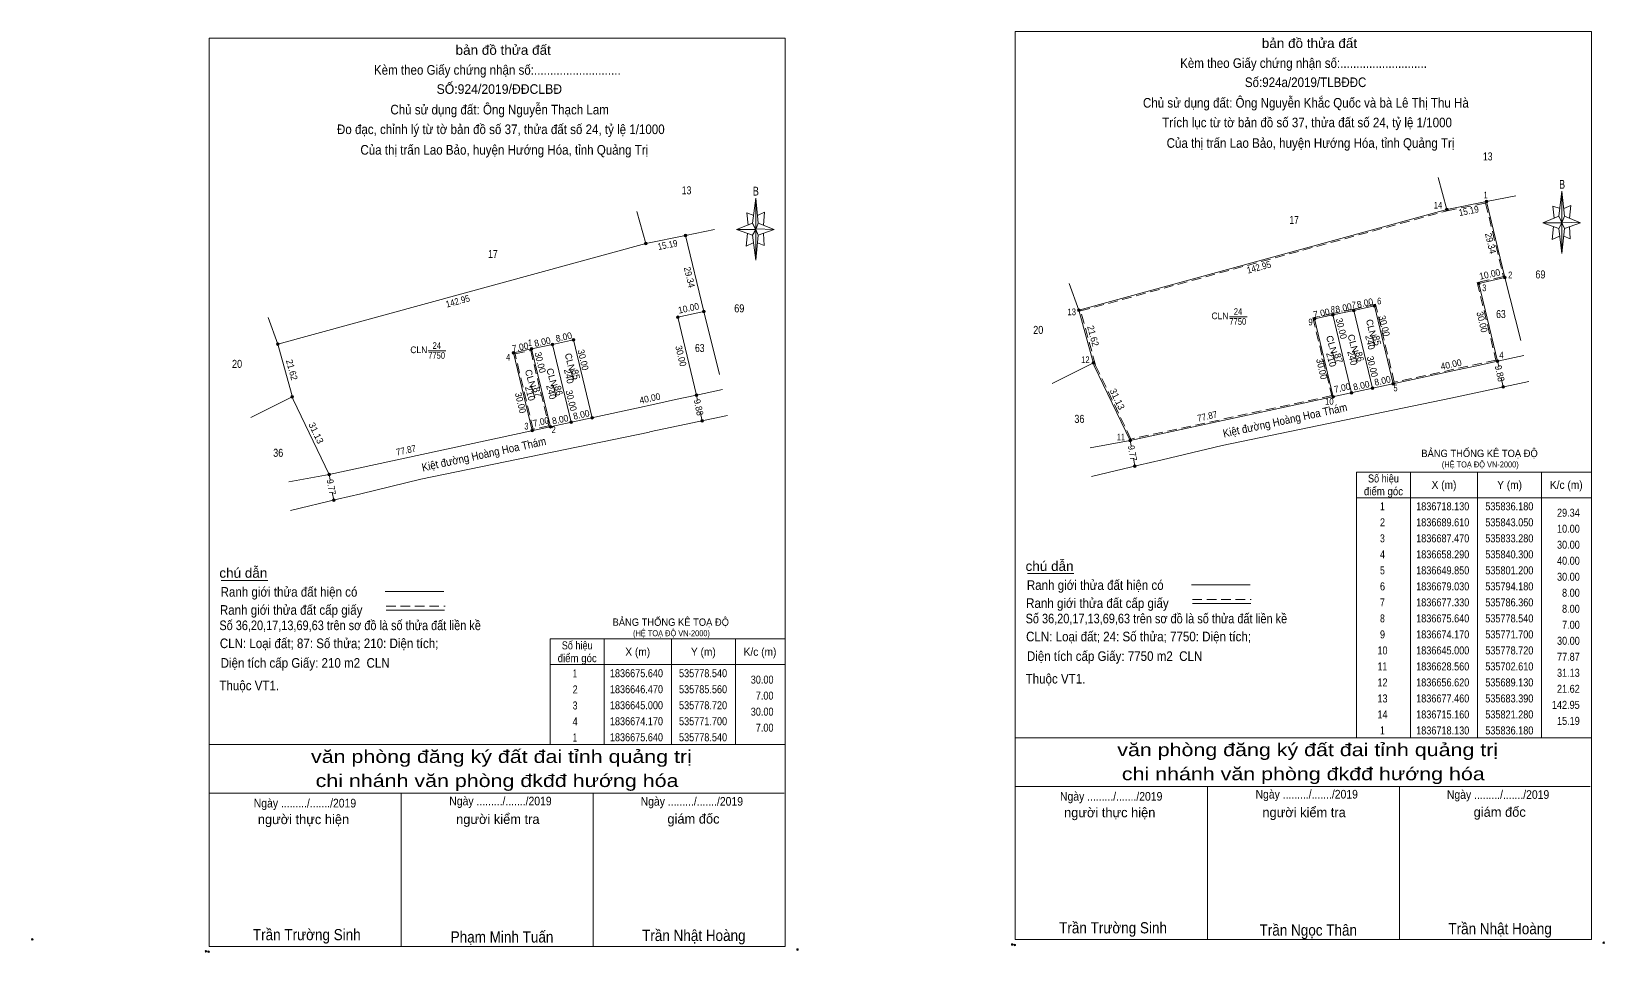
# Model space of a CAD drawing. Header units: metres. Extents: x 535253 to 536510, y 1836459 to 1837303.
# Drawn here: x 535920 to 536510, y 1836957 to 1837302 of the extents above; entities that cross this region are included whole.
import ezdxf
from ezdxf.enums import TextEntityAlignment as Align

# ---------------------------------------------------------------- set-up
doc = ezdxf.new("R2010")
doc.units = ezdxf.units.M
doc.header["$LTSCALE"] = 1.2
doc.header["$PDMODE"] = 32
doc.header["$PDSIZE"] = 0.6
doc.linetypes.add('MEDIUM_DASHED', pattern=[4.5, 3, -1.5])
for name, color, linetype, lineweight in [('1', 7, 'Continuous', 13), ('10', 7, 'Continuous', 13), ('12', 7, 'Continuous', 13), ('17', 7, 'Continuous', 13), ('2', 7, 'Continuous', 13), ('23', 7, 'Continuous', 13), ('5', 7, 'Continuous', 13), ('6', 7, 'Continuous', 13), ('63', 7, 'Continuous', 13)]:
    doc.layers.add(name, color=color, linetype=linetype, lineweight=lineweight)

msp = doc.modelspace()

# ---------------------------------------------------------------- hatches: boundary and pattern name
at = {"layer": '12'}
for points in [[(536451.42, 1837235.39, 1), (536450.42, 1837235.39, 1)], [(536466.32, 1837238.36, 1), (536465.32, 1837238.36, 1)], [(536166.05, 1837225.64, 1), (536165.05, 1837225.64, 1)], [(536151.15, 1837222.67, 1), (536150.15, 1837222.67, 1)], [(536463.42, 1837207.7, 1), (536462.42, 1837207.7, 1)], [(536473.19, 1837209.84, 1), (536472.19, 1837209.84, 1)], [(536163.15, 1837194.98, 1), (536162.15, 1837194.98, 1)], [(536172.92, 1837197.12, 1), (536171.92, 1837197.12, 1)], [(536313.53, 1837197.69, 1), (536312.53, 1837197.69, 1)], [(536424.32, 1837199.261, 1), (536423.32, 1837199.261, 1)], [(536013.26, 1837184.97, 1), (536012.26, 1837184.97, 1)], [(536124.05, 1837186.541, 1), (536123.05, 1837186.541, 1)], [(536318.97, 1837177.94, 1), (536317.97, 1837177.94, 1)], [(536470.44, 1837178.52, 1), (536469.44, 1837178.52, 1)], [(536018.7, 1837165.22, 1), (536017.7, 1837165.22, 1)], [(536170.17, 1837165.8, 1), (536169.17, 1837165.8, 1)], [(536431.34, 1837170.081, 1), (536430.34, 1837170.081, 1)], [(536472.52, 1837168.86, 1), (536471.52, 1837168.86, 1)], [(536131.07, 1837157.361, 1), (536130.07, 1837157.361, 1)], [(536172.25, 1837156.14, 1), (536171.25, 1837156.14, 1)], [(536332.75, 1837148.79, 1), (536331.75, 1837148.79, 1)], [(536032.48, 1837136.07, 1), (536031.48, 1837136.07, 1)], [(536334.52, 1837139.18, 1), (536333.52, 1837139.18, 1)], [(536034.25, 1837126.46, 1), (536033.25, 1837126.46, 1)]]:
    msp.add_hatch(color=256, dxfattribs=at).paths.add_polyline_path(points)
at = {"layer": '2'}
for points in [[(536401.84, 1837194.401, 1), (536400.84, 1837194.401, 1)], [(536408.68, 1837195.871, 1), (536407.68, 1837195.871, 1)], [(536416.5, 1837197.561, 1), (536415.5, 1837197.561, 1)], [(536108.41, 1837183.151, 1), (536107.41, 1837183.151, 1)], [(536116.23, 1837184.841, 1), (536115.23, 1837184.841, 1)], [(536101.57, 1837181.681, 1), (536100.57, 1837181.681, 1)], [(536408.86, 1837165.231, 1), (536407.86, 1837165.231, 1)], [(536415.7, 1837166.701, 1), (536414.7, 1837166.701, 1)], [(536423.52, 1837168.391, 1), (536422.52, 1837168.391, 1)], [(536115.43, 1837153.981, 1), (536114.43, 1837153.981, 1)], [(536123.25, 1837155.671, 1), (536122.25, 1837155.671, 1)], [(536108.59, 1837152.511, 1), (536107.59, 1837152.511, 1)]]:
    msp.add_hatch(color=256, dxfattribs=at).paths.add_polyline_path(points)

# ---------------------------------------------------------------- linework, layer by layer
at = {"layer": '1', "linetype": 'MEDIUM_DASHED'}
for points in [[(536465.45, 1837237.78), (536472.08, 1837210.22), (536462.31, 1837208.08), (536469.33, 1837178.9), (536431.21, 1837170.67), (536424.19, 1837199.85), (536415.89, 1837198.05), (536408.07, 1837196.36), (536400.73, 1837194.78), (536407.75, 1837165.61), (536332.53, 1837149.36), (536319.24, 1837177.03), (536313.65, 1837197.34), (536451.03, 1837234.9)], [(536107.54, 1837182.56), (536114.32, 1837154.36), (536108.46, 1837153.1), (536101.68, 1837181.3)]]:
    msp.add_lwpolyline(points, close=True, dxfattribs=at)
at = {"layer": '10'}
for p, q in [((536472.69, 1837209.84), (536478.64, 1837186.23)), ((536172.42, 1837197.12), (536178.37, 1837173.51)), ((536423.82, 1837199.26), (536430.84, 1837170.08)), ((536123.55, 1837186.54), (536130.57, 1837157.36))]:
    msp.add_line(p, q, dxfattribs=at)
for points in [[(536332.25, 1837148.79), (536318.77, 1837176.85), (536313.03, 1837197.69), (536450.92, 1837235.39), (536465.82, 1837238.36)], [(536465.82, 1837238.36), (536472.69, 1837209.84), (536462.92, 1837207.7), (536469.94, 1837178.52)], [(536031.98, 1837136.07), (536018.5, 1837164.13), (536012.76, 1837184.97), (536150.65, 1837222.67), (536165.55, 1837225.64)], [(536165.55, 1837225.64), (536172.42, 1837197.12), (536162.65, 1837194.98), (536169.67, 1837165.8)], [(536469.94, 1837178.52), (536462.12, 1837176.83), (536454.3, 1837175.14)], [(536454.3, 1837175.15), (536447.46, 1837173.67), (536332.25, 1837148.79)], [(536169.67, 1837165.8), (536161.85, 1837164.11), (536154.03, 1837162.42)], [(536154.03, 1837162.43), (536147.19, 1837160.95), (536031.98, 1837136.07)]]:
    msp.add_lwpolyline(points, dxfattribs=at)
at = {"layer": '12'}
for p, q in [((536408.18, 1837195.87), (536401.34, 1837194.4)), ((536408.18, 1837195.87), (536416, 1837197.56)), ((536416, 1837197.56), (536423.82, 1837199.26)), ((536107.91, 1837183.15), (536101.07, 1837181.68)), ((536107.91, 1837183.15), (536115.73, 1837184.84)), ((536115.73, 1837184.84), (536123.55, 1837186.54)), ((536332.62, 1837146.76), (536332.25, 1837148.79)), ((536334.02, 1837139.18), (536333.47, 1837142.17)), ((536032.35, 1837134.04), (536031.98, 1837136.07)), ((536033.75, 1837126.46), (536033.2, 1837129.45))]:
    msp.add_line(p, q, dxfattribs=at)
for centre in [(536450.92, 1837235.39), (536465.82, 1837238.36), (536165.55, 1837225.64), (536150.65, 1837222.67), (536462.92, 1837207.7), (536472.69, 1837209.84), (536162.65, 1837194.98), (536172.42, 1837197.12), (536313.03, 1837197.69), (536423.82, 1837199.261), (536012.76, 1837184.97), (536123.55, 1837186.541), (536318.47, 1837177.94), (536469.94, 1837178.52), (536018.2, 1837165.22), (536169.67, 1837165.8), (536430.84, 1837170.081), (536472.02, 1837168.86), (536130.57, 1837157.361), (536171.75, 1837156.14), (536332.25, 1837148.79), (536031.98, 1837136.07), (536334.02, 1837139.18), (536033.75, 1837126.46)]:
    msp.add_circle(centre, 0.5, dxfattribs=at)
at = {"layer": '17'}
for p, q in [((535991.59, 1837096.39), (536008.97, 1837096.39)), ((536293.76, 1837098.94), (536311.14, 1837098.94))]:
    msp.add_line(p, q, dxfattribs=at)
at = {"layer": '2'}
for p, q in [((536447.62, 1837247.33), (536450.92, 1837235.39)), ((536465.82, 1837238.36), (536476.74, 1837240.54)), ((536147.35, 1837234.61), (536150.65, 1837222.67)), ((536165.55, 1837225.64), (536176.47, 1837227.82)), ((536313.03, 1837197.69), (536309.42, 1837207.65)), ((536012.76, 1837184.97), (536009.15, 1837194.93)), ((536369.44, 1837195.18), (536376.06, 1837195.18)), ((536408.18, 1837195.87), (536415.2, 1837166.7)), ((536416, 1837197.56), (536423.02, 1837168.39)), ((536401.34, 1837194.4), (536408.36, 1837165.23)), ((536107.91, 1837183.15), (536114.93, 1837153.98)), ((536115.73, 1837184.84), (536122.75, 1837155.67)), ((536069.17, 1837182.46), (536075.79, 1837182.46)), ((536101.07, 1837181.68), (536108.09, 1837152.51)), ((536302.94, 1837170.13), (536318.47, 1837177.94)), ((536479.72, 1837180.63), (536469.94, 1837178.52)), ((536470.37, 1837176.51), (536469.94, 1837178.52)), ((536452.35, 1837164.72), (536481.6, 1837170.88)), ((536472.02, 1837168.86), (536471.29, 1837172.23)), ((536002.67, 1837157.41), (536018.2, 1837165.22)), ((536179.45, 1837167.91), (536169.67, 1837165.8)), ((536170.1, 1837163.79), (536169.67, 1837165.8)), ((536171.75, 1837156.14), (536171.02, 1837159.51)), ((536152.08, 1837152), (536181.33, 1837158.16)), ((536135.06, 1837074.43), (536135.06, 1837034.83)), ((536160.26, 1837074.43), (536160.26, 1837034.83)), ((536184.26, 1837074.43), (536184.26, 1837034.83)), ((536114.9, 1837064.83), (536202.98, 1837064.83))]:
    msp.add_line(p, q, dxfattribs=at)
for points in [[(536472.69, 1837209.84), (536462.92, 1837207.7), (536469.94, 1837178.52)], [(536172.42, 1837197.12), (536162.65, 1837194.98), (536169.67, 1837165.8)], [(536344.2, 1837141.59), (536366.65, 1837146.98), (536452.36, 1837164.69)], [(536043.93, 1837128.87), (536066.38, 1837134.26), (536152.09, 1837151.97)]]:
    msp.add_lwpolyline(points, dxfattribs=at)
msp.add_lwpolyline([(536114.9, 1837074.43), (536202.98, 1837074.43), (536202.98, 1837034.83), (536114.9, 1837034.83)], close=True, dxfattribs=at)
for centre in [(536401.34, 1837194.401), (536408.18, 1837195.871), (536416, 1837197.561), (536107.91, 1837183.151), (536115.73, 1837184.841), (536101.07, 1837181.681), (536408.36, 1837165.231), (536415.2, 1837166.701), (536423.02, 1837168.391), (536114.93, 1837153.981), (536122.75, 1837155.671), (536108.09, 1837152.511)]:
    msp.add_circle(centre, 0.5, dxfattribs=at)
at = {"layer": '23'}
for p, q in [((536332.25, 1837148.79), (536317.21, 1837146.01)), ((536344.2, 1837141.59), (536335.44, 1837139.52)), ((536031.98, 1837136.07), (536016.94, 1837133.29)), ((536335.44, 1837139.52), (536317.78, 1837135.35)), ((536035.17, 1837126.8), (536017.51, 1837122.63)), ((536043.93, 1837128.87), (536035.17, 1837126.8))]:
    msp.add_line(p, q, dxfattribs=at)
at = {"layer": '5'}
for p, q in [((536492.84, 1837232.83), (536494.04, 1837242.19)), ((536190.67, 1837230.28), (536191.87, 1837239.64)), ((536192.83, 1837230.28), (536198.83, 1837227.88)), ((536492.84, 1837228.27), (536486.84, 1837230.43)), ((536495, 1837232.83), (536501, 1837230.43)), ((536190.67, 1837225.72), (536184.67, 1837227.88)), ((536192.83, 1837225.72), (536191.87, 1837216.36)), ((536194.75, 1837226.44), (536194.99, 1837221.88)), ((536495, 1837228.27), (536494.04, 1837218.91)), ((536497.16, 1837224.43), (536494.76, 1837225.39)), ((536496.92, 1837228.99), (536497.16, 1837224.43)), ((536194.99, 1837221.88), (536192.59, 1837222.84)), ((536289.15, 1837037.38), (536505.15, 1837037.38)), ((535986.98, 1837034.83), (536202.98, 1837034.83)), ((536289.15, 1837019.14), (536504.67, 1837019.14)), ((536289.15, 1837019.14), (536504.67, 1837019.14)), ((536289.15, 1837019.14), (536504.67, 1837019.14)), ((536361.15, 1836961.78), (536361.15, 1837019.14)), ((536433.15, 1836961.78), (536433.15, 1837019.14)), ((535986.98, 1837016.59), (536202.5, 1837016.59)), ((535986.98, 1837016.59), (536202.5, 1837016.59)), ((535986.98, 1837016.59), (536202.5, 1837016.59)), ((536058.98, 1836959.23), (536058.98, 1837016.59)), ((536130.98, 1836959.23), (536130.98, 1837016.59))]:
    msp.add_line(p, q, dxfattribs=at)
for points in [[(536289.15, 1837302.1), (536505.15, 1837302.1), (536505.15, 1836961.78), (536289.15, 1836961.78)], [(535986.98, 1837299.55), (536202.98, 1837299.55), (536202.98, 1836959.23), (535986.98, 1836959.23)], [(536494.04, 1837242.19), (536495, 1837232.83), (536494.04, 1837230.43)], [(536191.87, 1837239.64), (536192.83, 1837230.28), (536191.87, 1837227.88)], [(536191.87, 1837227.88), (536184.67, 1837227.88), (536190.67, 1837230.28), (536192.83, 1837225.72), (536198.83, 1837227.88), (536191.87, 1837228.12)], [(536494.04, 1837230.43), (536486.84, 1837230.43), (536492.84, 1837232.83), (536495, 1837228.27), (536501, 1837230.43), (536494.04, 1837230.67)], [(536494.04, 1837230.43), (536494.04, 1837218.91), (536492.84, 1837228.27)], [(536191.87, 1837227.88), (536191.87, 1837216.36), (536190.67, 1837225.72)]]:
    msp.add_lwpolyline(points, close=True, dxfattribs=at)
for points in [[(536493.32, 1837235.71), (536490.68, 1837236.67), (536491.16, 1837232.11)], [(536494.76, 1837235.71), (536497.4, 1837236.91), (536496.92, 1837232.11)], [(536191.87, 1837227.88), (536190.67, 1837230.28), (536184.67, 1837227.88)], [(536191.15, 1837233.16), (536188.51, 1837234.12), (536188.99, 1837229.56)], [(536192.59, 1837233.16), (536195.23, 1837234.36), (536194.75, 1837229.56)], [(536494.04, 1837230.43), (536492.84, 1837232.83), (536486.84, 1837230.43)], [(536494.04, 1837230.43), (536495, 1837228.27), (536501, 1837230.43)], [(536188.75, 1837226.44), (536188.27, 1837221.64), (536190.91, 1837222.84)], [(536191.87, 1837227.88), (536192.83, 1837225.72), (536198.83, 1837227.88)], [(536490.92, 1837228.99), (536490.44, 1837224.19), (536493.08, 1837225.39)], [(536505.15, 1836961.78), (536289.15, 1836961.78), (536289.15, 1837019.14)], [(536202.98, 1836959.23), (535986.98, 1836959.23), (535986.98, 1837016.59)]]:
    msp.add_lwpolyline(points, dxfattribs=at)
for p in [(536288.02, 1836959.93), (536288.98, 1836959.76), (535985.85, 1836957.38), (535986.81, 1836957.21)]:
    msp.add_point(p, dxfattribs=at)
at = {"layer": '6'}
for p, q in [((536355.2, 1837094.76), (536377.14, 1837094.76)), ((536053.03, 1837092.21), (536074.97, 1837092.21)), ((536053.37, 1837085.18), (536075.3, 1837085.18)), ((536355.54, 1837087.73), (536377.47, 1837087.73))]:
    msp.add_line(p, q, dxfattribs=at)
at = {"layer": '6', "linetype": 'MEDIUM_DASHED'}
for p, q in [((536355.54, 1837089.22), (536377.62, 1837089.22)), ((536053.37, 1837086.67), (536075.45, 1837086.67))]:
    msp.add_line(p, q, dxfattribs=at)
at = {"layer": '6'}
for p in [(535920.74, 1836961.84), (536509.71, 1836960.58), (536207.54, 1836958.03)]:
    msp.add_point(p, dxfattribs=at)
at = {"layer": '63'}
for p, q in [((536422.89, 1837187.9), (536423.8, 1837184.15)), ((536408.09, 1837181.93), (536409.32, 1837177.54)), ((536416.21, 1837182.22), (536417.33, 1837177.9)), ((536122.62, 1837175.18), (536123.53, 1837171.43)), ((536107.82, 1837169.21), (536109.05, 1837164.82)), ((536115.94, 1837169.5), (536117.06, 1837165.18)), ((536437.23, 1837136.98), (536437.23, 1837037.38)), ((536462.43, 1837136.98), (536462.43, 1837037.38)), ((536486.43, 1837136.98), (536486.43, 1837037.38)), ((536417.07, 1837127.38), (536505.15, 1837127.38))]:
    msp.add_line(p, q, dxfattribs=at)
msp.add_lwpolyline([(536417.07, 1837136.98), (536505.15, 1837136.98), (536505.15, 1837037.38), (536417.07, 1837037.38)], close=True, dxfattribs=at)

# ---------------------------------------------------------------- texts
at = {"layer": '1', "width": 0.85}
for p in [(536372.565, 1837192.16), (536072.295, 1837179.44)]:
    msp.add_text('7750', height=2.5, dxfattribs=at).set_placement(p, align=Align.CENTER)
at = {"layer": '1'}
for s, height, width, p in [('BẢNG THỐNG KÊ TOẠ ĐỘ ', 2.76, 0.95, (536441.34, 1837142.6)), ('(HỆ TOẠ ĐỘ VN-2000)', 2.232, 0.9, (536449.02, 1837138.71)), ('BẢNG THỐNG KÊ TOẠ ĐỘ ', 2.76, 0.95, (536138.22, 1837079.35)), ('(HỆ TOẠ ĐỘ VN-2000)', 2.232, 0.9, (536145.9, 1837075.46))]:
    msp.add_text(s, height=height, dxfattribs=dict(at, width=width)).set_placement(p)
at = {"layer": '12'}
for s, width, p in [('13', 0.8, (536466.235, 1837253.78)), ('13', 0.8, (536165.965, 1837241.06)), ('17', 0.8, (536393.665, 1837229.93)), ('17', 0.8, (536093.395, 1837217.21)), ('69', 0.85, (536485.995, 1837209.55)), ('69', 0.85, (536185.725, 1837196.83)), ('63', 0.8, (536471.185, 1837194.69)), ('20', 0.85, (536297.77, 1837188.75)), ('63', 0.8, (536170.915, 1837181.97)), ('20', 0.85, (535997.5, 1837176.03)), ('36', 0.85, (536313.19, 1837155.42)), ('36', 0.85, (536012.92, 1837142.7))]:
    msp.add_text(s, height=3, dxfattribs=dict(at, width=width)).set_placement(p, align=Align.CENTER)
at = {"layer": '12', "width": 0.9}
for p in [(536331.853, 1837143.851), (536031.583, 1837131.131)]:
    msp.add_text('9.77', height=2.5, rotation=280.436, dxfattribs=at).set_placement(p, align=Align.CENTER)
at = {"layer": '2'}
for s, height, rotation, width, p in [('8.00', 2.5, 12.265, 0.95, (536420.494, 1837199.095)), ('30.00', 2.5, 283.531, 0.95, (536410.2, 1837190.487)), ('30.00', 2.5, 283.527, 0.95, (536426.27, 1837191.457)), ('30.00', 2.5, 283.527, 0.95, (536462.91, 1837192.927)), ('8.00', 2.5, 12.265, 0.95, (536120.224, 1837186.375)), ('CLN', 2.5, 284.606, 1.05, (536414.575, 1837184.875)), ('30.00', 2.5, 283.527, 0.95, (536126, 1837178.737)), ('30.00', 2.5, 283.527, 0.95, (536162.64, 1837180.207)), ('CLN', 2.5, 285.627, 1.05, (536406.553, 1837184.402)), ('30.00', 2.5, 283.531, 0.95, (536109.93, 1837177.767)), ('30.00', 2.5, 283.531, 0.95, (536402.81, 1837175.367)), ('30.00', 2.5, 283.531, 0.95, (536421.8, 1837176.207)), ('40.00', 2.5, 12.195, 0.95, (536452.756, 1837176.085)), ('9.88', 2.5, 282.151, 0.95, (536469.529, 1837173.693)), ('CLN', 2.5, 285.627, 1.05, (536106.283, 1837171.682)), ('CLN', 2.5, 284.606, 1.05, (536114.305, 1837172.155)), ('8.00', 2.5, 12.195, 0.95, (536419.116, 1837168.182)), ('8.00', 2.5, 12.195, 0.95, (536427.046, 1837169.972)), ('30.00', 2.5, 283.531, 0.95, (536102.54, 1837162.647)), ('30.00', 2.5, 283.531, 0.95, (536121.53, 1837163.487)), ('40.00', 2.5, 12.195, 0.95, (536152.486, 1837163.365)), ('7.00', 2.5, 12.129, 0.95, (536411.952, 1837167.307)), ('8.00', 2.5, 12.195, 0.95, (536126.776, 1837157.252)), ('9.88', 2.5, 282.151, 0.95, (536169.259, 1837160.973)), ('Kiệt đường Hoàng Hoa Thám', 3, 12.184, 0.9, (536390.583, 1837154.929)), ('7.00', 2.5, 12.129, 0.95, (536111.682, 1837154.587)), ('8.00', 2.5, 12.195, 0.95, (536118.846, 1837155.462)), ('Kiệt đường Hoàng Hoa Thám', 3, 12.184, 0.9, (536090.313, 1837142.209))]:
    msp.add_text(s, height=height, rotation=rotation, dxfattribs=dict(at, width=width)).set_placement(p, align=Align.CENTER)
for s, height, width, p in [('CLN', 2.5, 0.95, (536365.875, 1837194.26)), ('24', 2.5, 0.85, (536372.645, 1837195.86)), ('CLN', 2.5, 0.95, (536065.605, 1837181.54)), ('24', 2.5, 0.85, (536072.375, 1837183.14)), ('Số hiệu', 3, 0.85, (536124.975, 1837070.53)), ('X (m)', 3, 0.95, (536147.665, 1837068.13)), ('Y (m)', 3, 0.95, (536172.26, 1837068.13)), ('K/c (m)', 3, 0.95, (536193.5, 1837068.13)), ('điểm góc', 3, 0.9, (536124.98, 1837065.73)), ('1836675.640', 3, 0.85, (536147.185, 1837060.09)), ('535778.540', 3, 0.85, (536172.145, 1837060.09)), ('1836646.470', 3, 0.85, (536147.185, 1837054.09)), ('535785.560', 3, 0.85, (536172.145, 1837054.09)), ('1836645.000', 3, 0.85, (536147.185, 1837048.09)), ('535778.720', 3, 0.85, (536172.145, 1837048.09)), ('1836674.170', 3, 0.85, (536147.185, 1837042.09)), ('535771.700', 3, 0.85, (536172.145, 1837042.09)), ('1836675.640', 3, 0.85, (536147.185, 1837036.09)), ('535778.540', 3, 0.85, (536172.145, 1837036.09))]:
    msp.add_text(s, height=height, dxfattribs=dict(at, width=width)).set_placement(p, align=Align.CENTER)
for s, rotation, p in [('CLN', 283.643, (536421.363, 1837190.67)), ('240', 283.643, (536420.908, 1837185.31)), ('85', 283.643, (536423.504, 1837185.97)), ('CLN', 283.643, (536121.093, 1837177.95)), ('210', 285.627, (536406.372, 1837178.827)), ('87', 285.627, (536409.11, 1837179.307)), ('240', 284.606, (536414.278, 1837179.4)), ('86', 284.606, (536417.051, 1837179.925)), ('240', 283.643, (536120.638, 1837172.59)), ('85', 283.643, (536123.234, 1837173.25)), ('210', 285.627, (536106.102, 1837166.107)), ('87', 285.627, (536108.84, 1837166.587)), ('240', 284.606, (536114.008, 1837166.68)), ('86', 284.606, (536116.781, 1837167.205))]:
    msp.add_text(s, height=2.5, rotation=rotation, dxfattribs=at).set_placement(p, align=Align.CENTER)
at = {"layer": '2', "width": 0.85}
for s, p in [('30.00', (536198.56, 1837057.69)), ('7.00', (536198.54, 1837051.69)), ('30.00', (536198.56, 1837045.69)), ('7.00', (536198.54, 1837039.69))]:
    msp.add_text(s, height=3, dxfattribs=at).set_placement(p, align=Align.RIGHT)
at = {"layer": '5'}
for s, height, width, p in [('bản đồ thửa đất', 3.6, 1.05, (536097.245, 1837293.35)), ('bản đồ thửa đất', 3.6, 1.05, (536399.415, 1837295.9)), ('Kèm theo Giấy chứng nhận số:...........................', 3.6, 0.9, (536095.03, 1837285.89)), ('Kèm theo Giấy chứng nhận số:...........................', 3.6, 0.9, (536397.2, 1837288.44)), ('SỐ:924/2019/ĐĐCLBĐ', 3.6, 0.95, (536095.8, 1837278.71)), ('Số:924a/2019/TLBĐĐC', 3.6, 0.9, (536397.975, 1837281.26)), ('Chủ sử dụng đất: Ông Nguyễn Khắc Quốc và bà Lê Thị Thu Hà', 3.6, 0.9, (536398.08, 1837273.56)), ('Chủ sử dụng đất: Ông Nguyễn Thạch Lam', 3.6, 0.9, (536095.91, 1837271.01)), ('Đo đạc, chỉnh lý từ tờ bản đồ số 37, thửa đất số 24, tỷ lệ 1/1000 ', 3.6, 0.9, (536096.95, 1837263.64)), ('Trích lục từ tờ bản đồ số 37, thửa đất số 24, tỷ lệ 1/1000 ', 3.6, 0.9, (536399.125, 1837266.19)), ('Của thị trấn Lao Bảo, huyện Hướng Hóa, tỉnh Quảng Trị', 3.6, 0.9, (536097.655, 1837255.94)), ('Của thị trấn Lao Bảo, huyện Hướng Hóa, tỉnh Quảng Trị', 3.6, 0.9, (536399.825, 1837258.49)), ('B', 3.306, 0.75, (536191.94, 1837240.6)), ('B', 3.306, 0.75, (536494.11, 1837243.15)), ('văn phòng đăng ký đất đai tỉnh quảng trị', 4.8, 1.25, (536398.755, 1837030.51)), ('văn phòng đăng ký đất đai tỉnh quảng trị', 4.8, 1.25, (536096.585, 1837027.96)), ('chi nhánh văn phòng đkđđ hướng hóa', 4.8, 1.25, (536094.935, 1837018.94)), ('chi nhánh văn phòng đkđđ hướng hóa', 4.8, 1.25, (536397.105, 1837021.49)), ('Ngày ........./......./2019', 3.24, 0.9, (536398.39, 1837014.62)), ('Ngày ........./......./2019', 3.24, 0.9, (536470.11, 1837014.5)), ('Ngày ........./......./2019', 3.24, 0.9, (536022.94, 1837011.28)), ('Ngày ........./......./2019', 3.24, 0.9, (536096.22, 1837012.07)), ('Ngày ........./......./2019', 3.24, 0.9, (536167.94, 1837011.95)), ('Ngày ........./......./2019', 3.24, 0.9, (536325.11, 1837013.83)), ('Trần Trường Sinh', 4.2, 0.9, (536023.63, 1836961.53)), ('Phạm Minh Tuấn', 4.2, 0.9, (536096.81, 1836960.67)), ('Trần Nhật Hoàng', 4.2, 0.9, (536168.69, 1836961.22)), ('Trần Trường Sinh', 4.2, 0.9, (536325.8, 1836964.08)), ('Trần Ngọc Thân', 4.2, 0.9, (536398.98, 1836963.22)), ('Trần Nhật Hoàng', 4.2, 0.9, (536470.86, 1836963.77))]:
    msp.add_text(s, height=height, dxfattribs=dict(at, width=width)).set_placement(p, align=Align.CENTER)
for s, p in [('người kiểm tra', (536397.405, 1837007.64)), ('giám đốc', (536470.72, 1837007.78)), ('người thực hiện', (536022.39, 1837005.04)), ('người kiểm tra', (536095.235, 1837005.09)), ('giám đốc', (536168.55, 1837005.23)), ('người thực hiện', (536324.56, 1837007.59))]:
    msp.add_text(s, height=3.6, dxfattribs=at).set_placement(p, align=Align.CENTER)
at = {"layer": '6'}
for s, width, p in [('chú dẫn', 1.05, (535990.85, 1837097.37)), ('chú dẫn', 1.05, (536293.02, 1837099.92)), ('Ranh giới thửa đất hiện có ', 0.9, (535991.33, 1837090.27)), ('Ranh giới thửa đất hiện có ', 0.9, (536293.5, 1837092.82)), ('Ranh giới thửa đất cấp giấy', 0.9, (536293.23, 1837086.05)), ('Ranh giới thửa đất cấp giấy', 0.9, (535991.06, 1837083.5)), ('Số 36,20,17,13,69,63 trên sơ đồ là số thửa đất liền kề', 0.85, (536293.04, 1837080.29)), ('Số 36,20,17,13,69,63 trên sơ đồ là số thửa đất liền kề', 0.85, (535990.87, 1837077.74)), ('CLN: Loại đất; 24: Số thửa; 7750: Diện tích;', 0.9, (536293.21, 1837073.54)), ('CLN: Loại đất; 87: Số thửa; 210: Diện tích;', 0.9, (535991.04, 1837070.99)), ('Diện tích cấp Giấy: 210 m2  CLN', 0.9, (535991.35, 1837063.65)), ('Diện tích cấp Giấy: 7750 m2  CLN', 0.9, (536293.52, 1837066.2)), ('Thuộc VT1.', 0.9, (535990.87, 1837055.18)), ('Thuộc VT1.', 0.9, (536293.04, 1837057.73))]:
    msp.add_text(s, height=3.6, dxfattribs=dict(at, width=width)).set_placement(p)
at = {"layer": '63'}
for s, height, width, p in [(' 1', 2.5, 0.75, (536466.22, 1837239.54)), (' 14', 2.5, 0.85, (536449.2, 1837235.75)), (' 2', 2.5, 0.85, (536475.46, 1837209.62)), (' 3', 2.5, 0.8, (536465.69, 1837204.77)), (' 7', 2.5, 0.8, (536416.74, 1837198.32)), (' 6', 2.5, 0.85, (536426.35, 1837199.83)), (' 13', 2.5, 0.85, (536311.92, 1837195.76)), (' 9', 2.5, 0.85, (536400.61, 1837191.94)), (' 8', 2.5, 0.8, (536408.92, 1837196.69)), (' 1', 2.5, 0.75, (536108.05, 1837184.19)), (' 4', 2.5, 0.85, (536099.89, 1837178.76)), (' 12', 2.5, 0.85, (536317.01, 1837177.81)), (' 4', 2.5, 0.85, (536472.15, 1837179.54)), (' 5', 2.5, 0.8, (536432.43, 1837167.24)), (' 10', 2.5, 0.85, (536408.47, 1837162.18)), (' 3', 2.5, 0.8, (536106.72, 1837152.92)), (' 2', 2.5, 0.85, (536116.93, 1837151.57)), (' 11', 2.5, 0.8, (536330.31, 1837148.86)), ('29.34', 3, 0.85, (536500.73, 1837120.24)), ('10.00', 3, 0.85, (536500.73, 1837114.24)), ('30.00', 3, 0.85, (536500.73, 1837108.24)), ('40.00', 3, 0.85, (536500.73, 1837102.24)), ('30.00', 3, 0.85, (536500.73, 1837096.24)), ('8.00', 3, 0.85, (536500.72, 1837090.24)), ('8.00', 3, 0.85, (536500.72, 1837084.24)), ('7.00', 3, 0.85, (536500.72, 1837078.24)), ('30.00', 3, 0.85, (536500.73, 1837072.24)), ('77.87', 3, 0.85, (536500.73, 1837066.24)), ('31.13', 3, 0.85, (536500.72, 1837060.24)), ('21.62', 3, 0.85, (536500.72, 1837054.24)), ('142.95', 3, 0.85, (536500.71, 1837048.24)), ('15.19', 3, 0.85, (536500.73, 1837042.24))]:
    msp.add_text(s, height=height, dxfattribs=dict(at, width=width)).set_placement(p, align=Align.RIGHT)
for s, rotation, width, p in [('15.19', 11.273, 0.9, (536459.356, 1837233.625)), ('15.19', 11.273, 0.9, (536159.086, 1837220.905)), ('29.34', 283.544, 0.95, (536466.111, 1837222.428)), ('29.34', 283.544, 0.95, (536165.841, 1837209.708)), ('142.95', 15.291, 0.9, (536380.815, 1837212.521)), ('10.00', 12.355, 0.95, (536467.253, 1837209.895)), ('142.95', 15.291, 0.9, (536080.545, 1837199.801)), ('10.00', 12.355, 0.95, (536166.983, 1837197.175)), ('7.00', 12.129, 0.95, (536404.152, 1837195.307)), ('8.00', 12.195, 0.95, (536412.466, 1837197.262)), ('21.62', 285.399, 0.95, (536317.114, 1837187.682)), ('7.00', 12.129, 0.95, (536103.882, 1837182.587)), ('8.00', 12.195, 0.95, (536112.196, 1837184.542)), ('21.62', 285.399, 0.95, (536016.844, 1837174.962)), ('77.87', 12.186, 0.9, (536361.361, 1837156.664)), ('77.87', 12.186, 0.9, (536061.091, 1837143.944))]:
    msp.add_text(s, height=2.5, rotation=rotation, dxfattribs=dict(at, width=width)).set_placement(p, align=Align.CENTER)
for p in [(536326.263, 1837163.796), (536025.993, 1837151.076)]:
    msp.add_text('31.13', height=2.5, rotation=295.66, dxfattribs=at).set_placement(p, align=Align.CENTER)
for s, width, p in [('Số hiệu', 0.85, (536427.145, 1837133.08)), ('điểm góc', 0.9, (536427.16, 1837128.28)), ('X (m)', 0.95, (536449.845, 1837130.68)), ('Y (m)', 0.95, (536474.43, 1837130.68)), ('K/c (m)', 0.95, (536495.68, 1837130.68)), (' 1', 0.75, (536426.32, 1837122.64)), ('1836718.130', 0.85, (536449.365, 1837122.64)), ('535836.180', 0.85, (536474.325, 1837122.64)), (' 2', 0.85, (536426.32, 1837116.64)), ('1836689.610', 0.85, (536449.365, 1837116.64)), ('535843.050', 0.85, (536474.325, 1837116.64)), (' 3', 0.8, (536426.315, 1837110.64)), ('1836687.470', 0.85, (536449.365, 1837110.64)), ('535833.280', 0.85, (536474.325, 1837110.64)), (' 4', 0.85, (536426.32, 1837104.64)), ('1836658.290', 0.85, (536449.365, 1837104.64)), ('535840.300', 0.85, (536474.325, 1837104.64)), (' 5', 0.8, (536426.32, 1837098.64)), ('1836649.850', 0.85, (536449.365, 1837098.64)), ('535801.200', 0.85, (536474.325, 1837098.64)), (' 6', 0.85, (536426.32, 1837092.64)), ('1836679.030', 0.85, (536449.365, 1837092.64)), ('535794.180', 0.85, (536474.325, 1837092.64)), (' 7', 0.8, (536426.325, 1837086.64)), ('1836677.330', 0.85, (536449.365, 1837086.64)), ('535786.360', 0.85, (536474.325, 1837086.64)), (' 8', 0.8, (536426.325, 1837080.64)), ('1836675.640', 0.85, (536449.365, 1837080.64)), ('535778.540', 0.85, (536474.325, 1837080.64)), (' 9', 0.85, (536426.315, 1837074.64)), ('1836674.170', 0.85, (536449.365, 1837074.64)), ('535771.700', 0.85, (536474.325, 1837074.64)), (' 10', 0.85, (536426.31, 1837068.64)), ('1836645.000', 0.85, (536449.365, 1837068.64)), ('535778.720', 0.85, (536474.325, 1837068.64)), (' 11', 0.8, (536426.31, 1837062.64)), ('1836628.560', 0.85, (536449.365, 1837062.64)), ('535702.610', 0.85, (536474.325, 1837062.64)), (' 1', 0.75, (536123.73, 1837060)), (' 12', 0.85, (536426.32, 1837056.64)), ('1836656.620', 0.85, (536449.365, 1837056.64)), ('535689.130', 0.85, (536474.325, 1837056.64)), (' 2', 0.85, (536123.74, 1837054)), (' 13', 0.85, (536426.315, 1837050.64)), ('1836677.460', 0.85, (536449.365, 1837050.64)), ('535683.390', 0.85, (536474.325, 1837050.64)), (' 3', 0.8, (536123.735, 1837048)), (' 14', 0.85, (536426.31, 1837044.64)), ('1836715.160', 0.85, (536449.365, 1837044.64)), ('535821.280', 0.85, (536474.325, 1837044.64)), (' 4', 0.85, (536123.73, 1837042)), (' 1', 0.75, (536426.32, 1837038.64)), ('1836718.130', 0.85, (536449.365, 1837038.64)), ('535836.180', 0.85, (536474.325, 1837038.64)), (' 1', 0.75, (536123.73, 1837036))]:
    msp.add_text(s, height=3, dxfattribs=dict(at, width=width)).set_placement(p, align=Align.CENTER)

doc.saveas('drawing.dxf')
